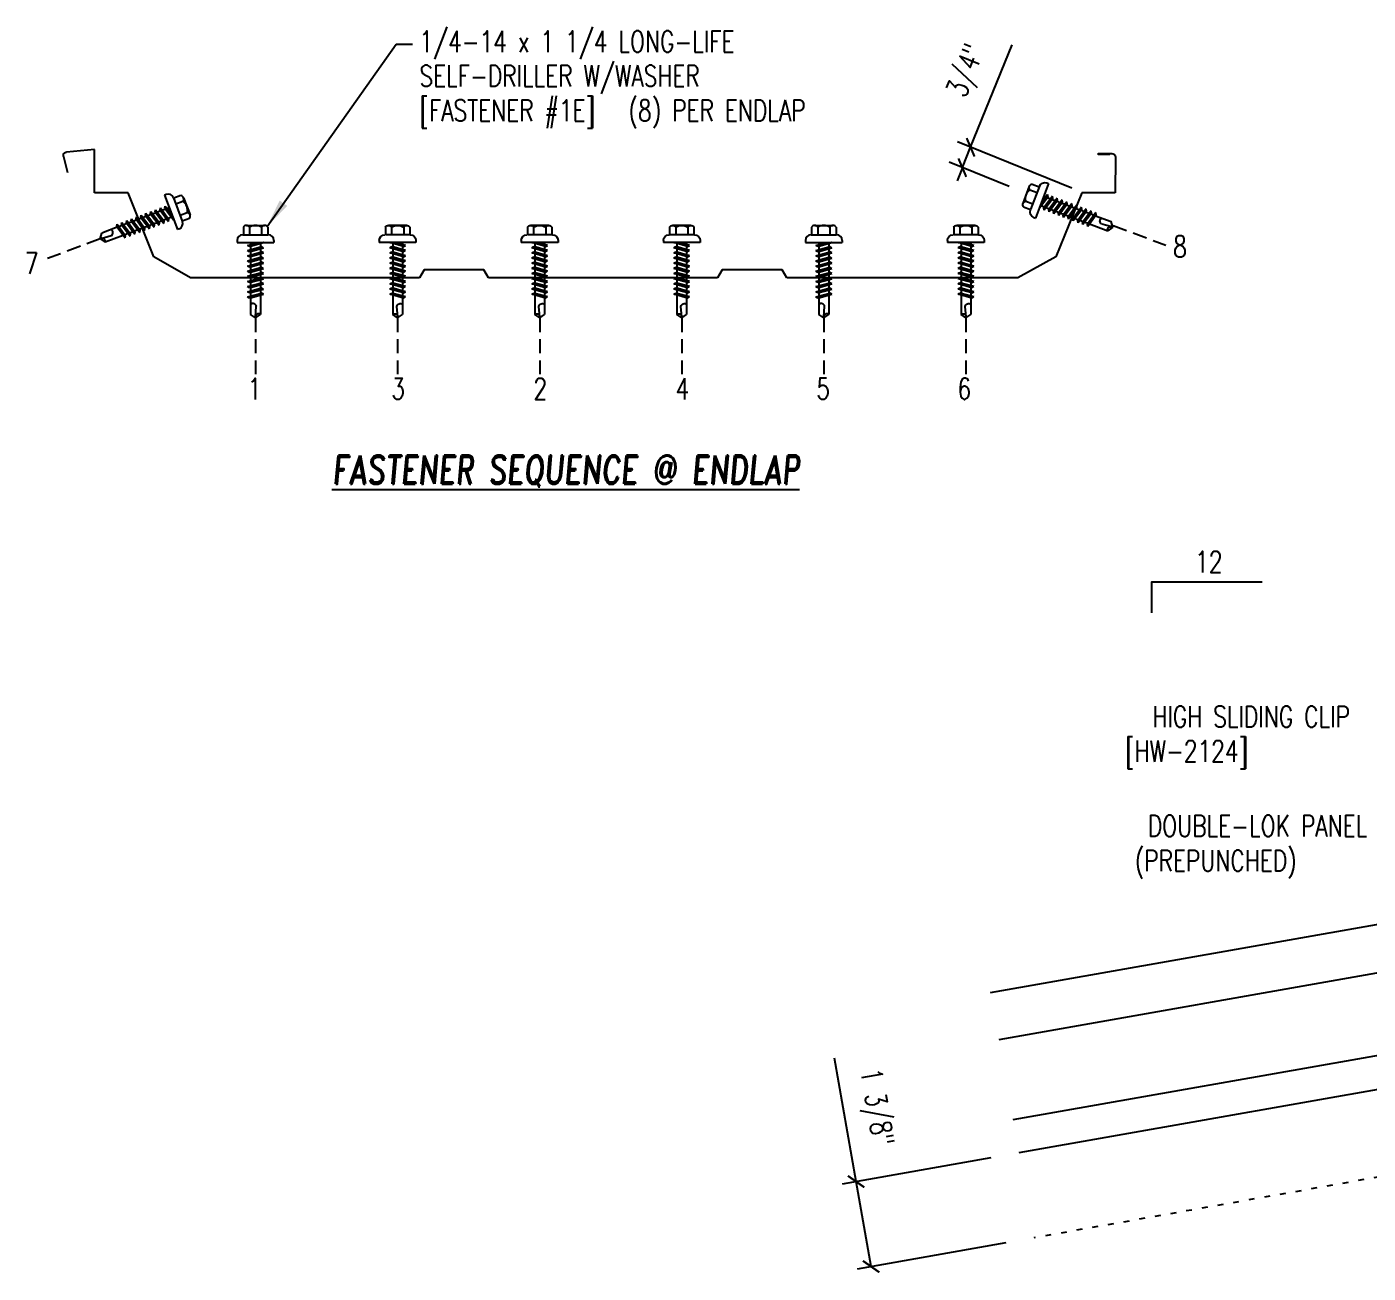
# Model space of a CAD drawing. Header units: inches. Extents: x 1 to 45.5, y 4.8 to 44.3.
# Drawn here: x 0.97 to 24.62, y 22.28 to 44.25 of the extents above; entities that cross this region are included whole.
import ezdxf
from ezdxf.enums import TextEntityAlignment as Align

# ---------------------------------------------------------------- set-up
doc = ezdxf.new("R2010")
doc.units = ezdxf.units.IN
doc.header["$MEASUREMENT"] = 0
doc.linetypes.add('ACAD_ISO07W100', pattern=[3, 0, -3])
doc.linetypes.add('HIDDEN', pattern=[0.375, 0.25, -0.125])
for name, color, linetype in [('DIM', 7, 'Continuous'), ('FASTENER', 9, 'Continuous'), ('LABEL', 6, 'Continuous'), ('MARK', 1, 'Continuous'), ('PANEL', 11, 'Continuous'), ('PANEL-S', 11, 'Continuous'), ('TEXT', 2, 'Continuous')]:
    doc.layers.add(name, color=color, linetype=linetype)
doc.styles.add('ARCHITEXT', font='ROMANS.shx', dxfattribs={"width": 0.8, "height": 0.375})
doc.styles.add('ROMAND', font='romand', dxfattribs={"height": 0.075})
doc.styles.add('TEXT1', font='ROMANS.shx', dxfattribs={"width": 0.75, "height": 0.375})
doc.dimstyles.new('DETAIL', dxfattribs={"dimscale": 4, "dimtxt": 0.09375, "dimasz": 0.0625, "dimexe": 0.0625, "dimexo": 0.125, "dimgap": 0.0625, "dimtad": 1, "dimdec": 4, "dimzin": 3, "dimdsep": 46, "dimlunit": 4, "dimtxsty": 'TEXT1', "dimblk": 'ARCHTICK', "dimcen": 0.0625, "dimclrd": 7, "dimclre": 7, "dimclrt": 2, "dimadec": 0, "dimazin": 0, "dimtfac": 0.59375, "dimtdec": 4, "dimtmove": 0, "dimatfit": 3, "dimfxl": 0, "dimfrac": 2, "dimtolj": 1, "dimtzin": 3, "dimarcsym": 0})
doc.dimstyles.new('DETAIL$7', dxfattribs={"dimscale": 4, "dimtxt": 0.09375, "dimasz": 0.125, "dimexe": 0.0625, "dimexo": 0.125, "dimgap": 0.0625, "dimtad": 1, "dimdec": 4, "dimzin": 3, "dimdsep": 46, "dimlunit": 4, "dimtxsty": 'TEXT1', "dimblk": 'ARCHTICK', "dimcen": 0.0625, "dimclrd": 7, "dimclre": 7, "dimclrt": 2, "dimadec": 0, "dimazin": 0, "dimtfac": 0.59375, "dimtdec": 4, "dimtmove": 0, "dimatfit": 3, "dimfxl": 0, "dimfrac": 2, "dimtolj": 1, "dimtzin": 3, "dimarcsym": 0})

# ---------------------------------------------------------------- blocks, each defined once
blk = doc.blocks.new('_ArchTick')
at = {"color": 0, "linetype": 'ByBlock', "const_width": 0.15}
blk.add_lwpolyline([(-0.5, -0.5), (0.5, 0.5)], dxfattribs=at)
blk = doc.blocks.new('*D21')
at = {"layer": 'DEFPOINTS', "color": 0}
for p in [(18.459, 24.399), (15.589, 23.893), (18.723, 22.901)]:
    blk.add_point(p, dxfattribs=at)
at = {"layer": 'TEXT', "color": 7, "lineweight": -2}
for p, q in [((15.589, 23.893), (15.205, 26.069)), ((17.966, 24.312), (15.343, 23.849)), ((15.853, 22.395), (15.589, 23.893)), ((18.23, 22.815), (15.607, 22.352))]:
    blk.add_line(p, q, dxfattribs=at)
at = {"layer": 'TEXT', "color": 7, "lineweight": -2, "xscale": 0.25, "yscale": 0.25, "zscale": 0.25}
for p, rotation in [((15.589, 23.893), 100.0000000000005), ((15.853, 22.395), 280.0000000000005)]:
    blk.add_blockref('_ArchTick', p, dxfattribs=dict(at, rotation=rotation))
at = {"layer": 'TEXT', "color": 2, "insert": (15.903, 25.197), "char_height": 0.375, "attachment_point": 5, "rotation": 280, "style": 'TEXT1'}
blk.add_mtext('\\A1;1 3/8"', dxfattribs=at)
blk = doc.blocks.new('slopl1')
at = {"layer": 'MARK', "color": 6}
blk.add_lwpolyline([(0, 0), (0, 0.1368), (0.4871, 0.1368)], dxfattribs=at)
at = {"layer": 'MARK', "color": 2, "style": 'TEXT1', "width": 0.75}
blk.add_text('12', height=0.09375, dxfattribs=at).set_placement((0.1909, 0.1779))
blk.add_attdef('SLOPL1', text='', height=0.0938, dxfattribs=at).set_placement((-0.0549, 0.0243), align=Align.RIGHT)
blk = doc.blocks.new('LAY-LAB')
at = {"layer": 'LABEL', "color": 6, "style": 'ROMAND', "oblique": 5, "width": 0.75}
blk.add_attdef('LAY-LAB', (0.017, 0.0362), '', height=0.1875, dxfattribs=at)
blk = doc.blocks.new('A$C236D3EBF')
at = {"layer": 'PANEL'}
for p, q in [((-7.331, 2.656), (-7.327, 1.817)), ((-6.939, 2.74), (-7.248, 2.74)), ((-7.2, 2.716), (-6.939, 2.716)), ((16.671, 1.817), (16.669, 2.831)), ((16.669, 2.831), (17.327, 2.774)), ((17.398, 2.672), (17.304, 2.289)), ((-7.327, 1.817), (-6.538, 1.817)), ((-6.538, 1.817), (-5.929, 0.312)), ((15.273, 0.313), (15.88, 1.817)), ((15.88, 1.817), (16.671, 1.817)), ((-5.929, 0.312), (-5.035, -0.183)), ((0.395, -0.183), (0.503, 0.004)), ((0.503, 0.004), (1.911, 0.004)), ((1.911, 0.004), (2.02, -0.183)), ((7.406, -0.183), (7.514, 0.004)), ((7.514, 0.004), (8.922, 0.004)), ((8.922, 0.004), (9.031, -0.183)), ((14.413, -0.183), (15.273, 0.313)), ((-5.035, -0.183), (0.395, -0.183)), ((2.02, -0.183), (7.406, -0.183)), ((9.031, -0.183), (14.413, -0.183))]:
    blk.add_line(p, q, dxfattribs=at)
for centre, radius, start, end in [((-7.248, 2.657), 0.0833, 90.0159, 180.2544), ((-6.939, 2.728), 0.012, 269.6882, 90.3435), ((17.32, 2.693), 0.0815, 345.092, 85.0011)]:
    blk.add_arc(centre, radius, start, end, dxfattribs=at)
blk = doc.blocks.new('FZ7')
at = {"layer": 'FASTENER'}
for p, q in [((-0.215, 0.305), (-0.215, 0.171)), ((-0.161, 0.337), (0.161, 0.337)), ((-0.107, 0.305), (-0.107, 0.171)), ((0.107, 0.305), (0.107, 0.171)), ((0.215, 0.305), (0.215, 0.171)), ((-0.324, 0.071), (-0.324, 0.037)), ((-0.324, 0.037), (0.324, 0.037)), ((-0.224, 0.171), (0.215, 0.171)), ((-0.139, -0.016), (0.046, 0.037)), ((-0.104, -0.036), (0.139, 0.033)), ((-0.086, 0.037), (-0.086, -0.001)), ((-0.086, 0.037), (0.086, 0.037)), ((0.086, 0.037), (0.133, 0.037)), ((0.086, 0.018), (0.086, -0.042)), ((0.139, 0.033), (0.133, 0.037)), ((0.324, 0.071), (0.324, 0.037)), ((-0.104, -0.036), (-0.139, -0.016)), ((-0.139, -0.107), (0.104, -0.038)), ((-0.104, -0.127), (-0.139, -0.107)), ((-0.139, -0.198), (0.104, -0.128)), ((-0.104, -0.218), (-0.139, -0.198)), ((-0.139, -0.289), (0.104, -0.219)), ((-0.104, -0.127), (0.139, -0.058)), ((-0.104, -0.218), (0.139, -0.149)), ((-0.086, -0.031), (-0.086, -0.092)), ((-0.086, -0.122), (-0.086, -0.183)), ((-0.086, -0.213), (-0.086, -0.274)), ((0.086, -0.073), (0.086, -0.133)), ((0.086, -0.164), (0.086, -0.224)), ((0.139, -0.058), (0.104, -0.038)), ((0.139, -0.149), (0.104, -0.128)), ((0.139, -0.239), (0.104, -0.219)), ((-0.104, -0.309), (-0.139, -0.289)), ((-0.139, -0.38), (0.104, -0.31)), ((-0.104, -0.4), (-0.139, -0.38)), ((-0.139, -0.47), (0.104, -0.401)), ((-0.104, -0.491), (-0.139, -0.47)), ((-0.104, -0.309), (0.139, -0.239)), ((-0.104, -0.4), (0.139, -0.33)), ((-0.104, -0.491), (0.139, -0.421)), ((-0.086, -0.304), (-0.086, -0.364)), ((-0.086, -0.395), (-0.086, -0.455)), ((0.086, -0.255), (0.086, -0.315)), ((0.086, -0.345), (0.086, -0.406)), ((0.086, -0.436), (0.086, -0.497)), ((0.139, -0.33), (0.104, -0.31)), ((0.139, -0.421), (0.104, -0.401)), ((-0.139, -0.561), (0.104, -0.492)), ((-0.104, -0.581), (-0.139, -0.561)), ((-0.139, -0.652), (0.104, -0.583)), ((-0.104, -0.672), (-0.139, -0.652)), ((-0.139, -0.743), (0.104, -0.674)), ((-0.104, -0.581), (0.139, -0.512)), ((-0.104, -0.672), (0.139, -0.603)), ((-0.104, -0.763), (0.139, -0.694)), ((-0.086, -0.486), (-0.086, -0.546)), ((-0.086, -0.577), (-0.086, -0.637)), ((-0.086, -0.667), (-0.086, -0.728)), ((0.086, -0.527), (0.086, -0.588)), ((0.086, -0.618), (0.086, -0.679)), ((0.086, -0.709), (0.086, -0.77)), ((0.139, -0.512), (0.104, -0.492)), ((0.139, -0.603), (0.104, -0.583)), ((0.139, -0.694), (0.104, -0.674)), ((-0.104, -0.763), (-0.139, -0.743)), ((-0.139, -0.834), (0.104, -0.765)), ((-0.104, -0.854), (-0.139, -0.834)), ((-0.139, -0.925), (0.104, -0.856)), ((-0.104, -0.945), (-0.139, -0.925)), ((-0.104, -0.854), (0.139, -0.785)), ((-0.104, -0.945), (0.139, -0.876)), ((-0.086, -0.758), (-0.086, -0.819)), ((-0.086, -0.849), (-0.086, -0.91)), ((-0.086, -0.94), (-0.086, -1.232)), ((0.086, -0.8), (0.086, -0.861)), ((0.086, -0.891), (0.086, -1.232)), ((0.139, -0.785), (0.104, -0.765)), ((0.139, -0.876), (0.104, -0.856)), ((-0.002, -1.277), (0.014, -1.091)), ((0, -1.293), (-0.086, -1.232)), ((0, -1.293), (0.086, -1.232))]:
    blk.add_line(p, q, dxfattribs=at)
for centre, radius, start, end in [((-0.161, 0.274), 0.0628, 29.8754, 150.1246), ((0, 0.141), 0.196, 56.9974, 123.0026), ((0.161, 0.274), 0.0628, 29.8754, 150.1246), ((-0.224, 0.071), 0.1, 90, 180), ((0.224, 0.071), 0.1, 0, 90), ((-0.046, -1.102), 0.0615, 11.1445, 130.906), ((0.054, -1.278), 0.0563, 55.4585, 194.8454)]:
    blk.add_arc(centre, radius, start, end, dxfattribs=at)

msp = doc.modelspace()

# ---------------------------------------------------------------- linework, layer by layer
at = {"color": 7}
for p, q in [((17.60709, 42.12686), (18.33881, 43.93533)), ((19.39394, 41.40445), (17.37534, 42.22063)), ((17.46184, 41.76786), (17.60709, 42.12686)), ((18.28998, 41.43279), (17.23009, 41.86162)), ((17.46184, 41.76786), (17.36807, 41.53611))]:
    msp.add_line(p, q, dxfattribs=at)
at = {"layer": 'DIM', "color": 251, "linetype": 'HIDDEN'}
for p, q in [((20.12369, 40.74938), (21.05167, 40.40139)), ((2.26269, 40.51236), (1.33472, 40.16437)), ((5.00012, 39.12004), (5.00012, 38.12897)), ((7.50502, 39.12004), (7.50502, 38.12897)), ((10.00991, 39.12004), (10.00991, 38.12897)), ((12.5148, 39.12004), (12.5148, 38.12897)), ((15.01969, 39.12004), (15.01969, 38.12897)), ((17.52459, 39.12004), (17.52459, 38.12897))]:
    msp.add_line(p, q, dxfattribs=at)
at = {"layer": 'PANEL'}
for p, q in [((27.47199, 28.0431), (18.10483, 26.39142)), ((26.62438, 26.43752), (18.35384, 24.9792))]:
    msp.add_line(p, q, dxfattribs=at)
for points in [[(17.95792, 27.22457), (34.27292, 30.10134)], [(26.72683, 25.85649), (18.4563, 24.39817)]]:
    msp.add_lwpolyline(points, dxfattribs=at)
at = {"layer": 'TEXT', "linetype": 'ACAD_ISO07W100', "ltscale": 0.06}
msp.add_line((28.39985, 24.60775), (18.72271, 22.90141), dxfattribs=at)

# ---------------------------------------------------------------- block references
at = {"color": 7, "xscale": 0.2499999999999988, "yscale": 0.25, "zscale": 0.25}
for p, rotation in [((17.60709, 42.12686), 247.9715482466653), ((17.46184, 41.76786), 67.9715482466653)]:
    msp.add_blockref('_ArchTick', p, dxfattribs=dict(at, rotation=rotation))
at = {"layer": 'FASTENER', "rotation": 290.5560452195829}
msp.add_blockref('FZ7', (3.47326, 40.96633), dxfattribs=at)
at = {"layer": 'FASTENER', "xscale": -1, "rotation": 69.4439547804174}
msp.add_blockref('FZ7', (18.90191, 41.1697), dxfattribs=at)
at = {"layer": 'FASTENER'}
for p in [(5.00012, 40.41294), (15.01969, 40.41294)]:
    msp.add_blockref('FZ7', p, dxfattribs=at)
at = {"layer": 'FASTENER', "xscale": -1}
for p in [(7.50502, 40.41294), (10.00991, 40.41294), (12.5148, 40.41294), (17.52459, 40.41294)]:
    msp.add_blockref('FZ7', p, dxfattribs=at)
at = {"layer": 'LABEL', "xscale": 2.666666666666679, "yscale": 2.666666666666671, "zscale": 2.66666666666668}
msp.add_blockref('LAY-LAB', (6.30863, 36.09618), dxfattribs=at).add_auto_attribs({'LAY-LAB': '%%UFASTENER SEQUENCE @ ENDLAP'})
at = {"layer": 'MARK', "xscale": 4, "yscale": 4, "zscale": 4}
msp.add_blockref('slopl1', (20.80214, 33.91826), dxfattribs=at)
at = {"layer": 'PANEL-S', "xscale": -0.75, "yscale": 0.75, "zscale": 0.75}
msp.add_blockref('A$C236D3EBF', (14.66274, 39.96279), dxfattribs=at)

# ---------------------------------------------------------------- texts
at = {"color": 2, "insert": (17.57011, 43.46377), "char_height": 0.375, "attachment_point": 5, "rotation": 67.971548, "style": 'TEXT1'}
msp.add_mtext('\\A1;3/4"', dxfattribs=at)
at = {"layer": 'TEXT', "style": 'TEXT1', "width": 0.75}
for s, p in [('1/4-14 x 1 1/4 LONG-LIFE', (7.88903, 43.80384)), ('SELF-DRILLER W/WASHER', (7.88903, 43.1967)), ('[FASTENER #1E]', (7.88903, 42.58956)), ('(8) PER ENDLAP', (11.57537, 42.58956)), ('[HW-2124]', (20.32995, 31.29487))]:
    msp.add_text(s, height=0.375, dxfattribs=at).set_placement(p)
at = {"layer": 'TEXT', "color": 2, "style": 'ARCHITEXT', "width": 0.75}
for s, p in [('8', (21.17913, 40.18868)), ('7', (0.93173, 39.89549)), ('1', (4.86022, 37.6834)), ('3', (7.39491, 37.6834)), ('2', (9.8998, 37.6834)), ('4', (12.40469, 37.6834)), ('5', (14.88747, 37.6834)), ('6', (17.37499, 37.6834))]:
    msp.add_text(s, height=0.375, dxfattribs=at).set_placement(p)
at = {"layer": 'TEXT', "style": 'TEXT1', "width": 0.75}
for s, p in [('HIGH SLIDING CLIP', (24.29444, 31.90201)), ('DOUBLE-LOK PANEL', (24.60085, 29.97528)), ('(PREPUNCHED)', (23.35664, 29.363))]:
    msp.add_text(s, height=0.375, dxfattribs=at).set_placement(p, align=Align.RIGHT)

# ---------------------------------------------------------------- dimensions: what is measured, and where the dimension line sits
at = {"layer": 'TEXT'}
dim = msp.add_aligned_dim(p1=(18.72271, 22.90141), p2=(18.45871, 24.39859), distance=2.91376, text='1 3/8"', dimstyle='DETAIL', dxfattribs=at)
dim.commit()
dim.dimension.update_dxf_attribs({"geometry": '*D21', "text_midpoint": (15.90323, 25.19688)})

# ---------------------------------------------------------------- leaders
at = {"layer": 'DIM'}
msp.add_leader([(5.20406, 40.73249), (7.48151, 43.94318), (7.7697, 43.94318)], dimstyle='DETAIL$7', dxfattribs=at)

doc.saveas('drawing.dxf')
